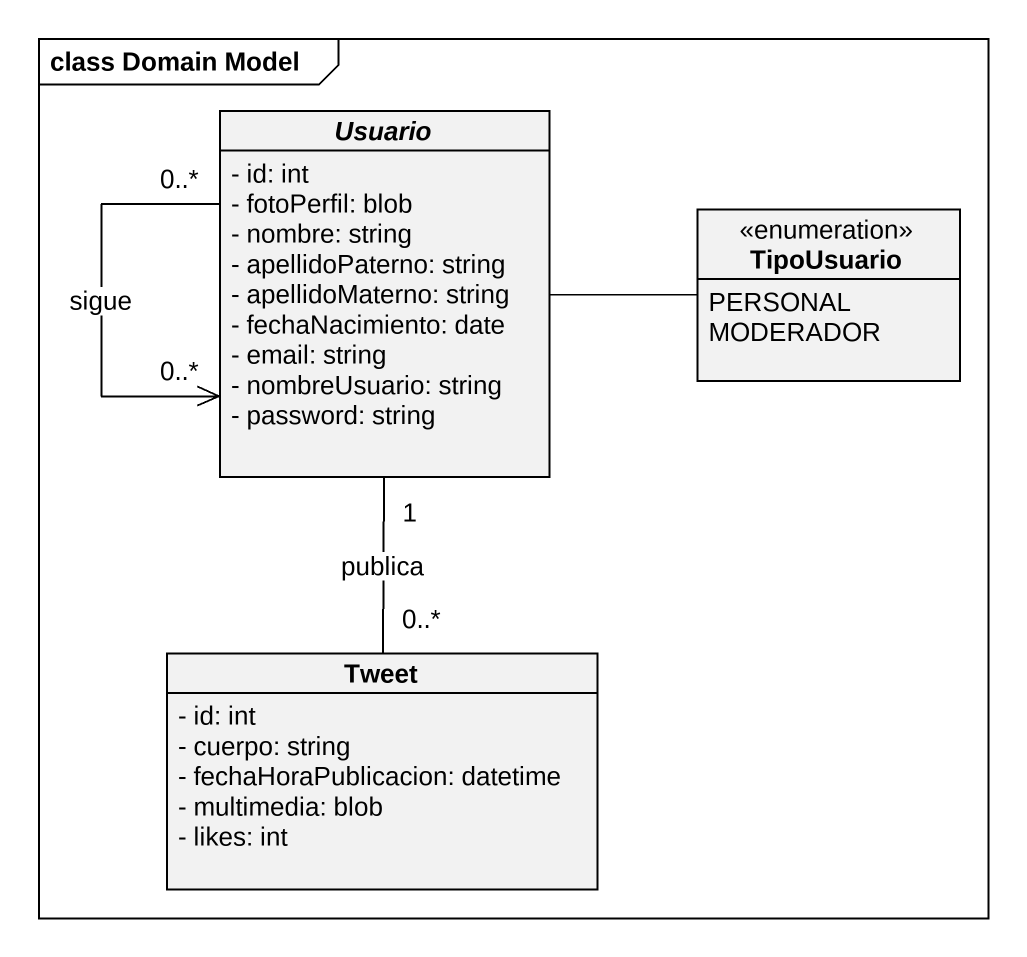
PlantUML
@startuml
mainframe class Domain Model
hide circle
hide empty members
skinparam classAttributeIconSize 0
abstract class Usuario {
  - id: int
  - fotoPerfil: blob
  - nombre: string
  - apellidoPaterno: string
  - apellidoMaterno: string
  - fechaNacimiento: date
  - email: string
  - nombreUsuario: string
  - password: string
}
enum TipoUsuario {
  PERSONAL
  MODERADOR
}
class Tweet {
  - id: int
  - cuerpo: string
  - fechaHoraPublicacion: datetime
  - multimedia: blob
  - likes: int
}
Usuario "0..*" --> "0..*" Usuario : sigue
Usuario -right- TipoUsuario
Usuario "1" -- "0..*" Tweet : publica
@enduml
